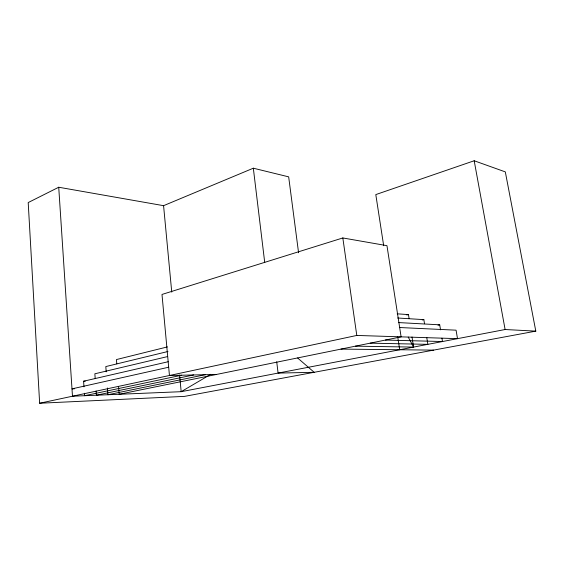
<?xml version="1.0" encoding="UTF-8"?>
<svg xmlns="http://www.w3.org/2000/svg" width="564" height="564" viewBox="0 0 564 564"><rect width="100%" height="100%" fill="white"/><g stroke="black" fill="none" stroke-linecap="round" stroke-linejoin="round"><path stroke-width="0.85" d="M210.774 374.313L181.171 391.691L72.474 396.217L58.726 187.241L163.574 205.677L253.328 168.199L288.669 176.856L298.575 252.764M58.726 187.241L28.2 202.568L39.642 403.239L184.555 396.372L535.8 331.131L505.316 171.893L474.183 160.761L375.8 194.594L383.682 245.735M118.546 386.453L119.159 394.271L401.103 336.856L386.96 245.664L342.827 237.952L161.995 294.443L169.447 375.49L216.498 374.454M167.423 346.909L116.445 359.564L116.783 363.872M167.973 351.492L105.806 366.572L106.201 371.824M167.388 356.624L94.858 373.791L95.203 378.536M83.98 386.841L83.592 381.215L168.206 361.721M168.685 367.22L71.988 388.857L74.582 388.772M406.778 314.973L408.47 314.599L409.104 318.632M422.196 319.985L423.853 319.633L424.516 323.736M39.642 403.239L356.786 335.439L457.51 338.654L456.064 330.173L399.657 327.529M181.714 375.215L84.593 395.709L84.424 393.291M193.642 374.954L96.402 395.223L96.099 391.007M438.002 325.174L439.709 324.822L440.54 329.827M205.226 374.7L107.921 394.744L107.414 387.969M535.8 331.131L505.111 329.517L181.171 391.691L179.599 375.095M83.592 381.215L85.277 381.165M340.994 349.095L433.533 350.124M355.383 346.162L413.602 347.086L412.002 336.983M370.188 343.152L427.85 344.35L426.729 337.392M385.416 340.05L442.486 341.537L441.929 338.188M398.452 322.566L439.709 324.822M397.655 318.011L423.853 319.633M397.19 313.824L408.47 314.599M297.609 357.964L314.169 372.296L278.087 373.093L276.712 361.757M408.223 337.075L413.602 347.086M474.183 160.761L505.111 329.517M397.705 336.75L399.707 349.75M342.827 237.952L356.786 335.439M253.328 168.199L264.706 262.359M163.574 205.677L171.752 292.131"/></g></svg>
